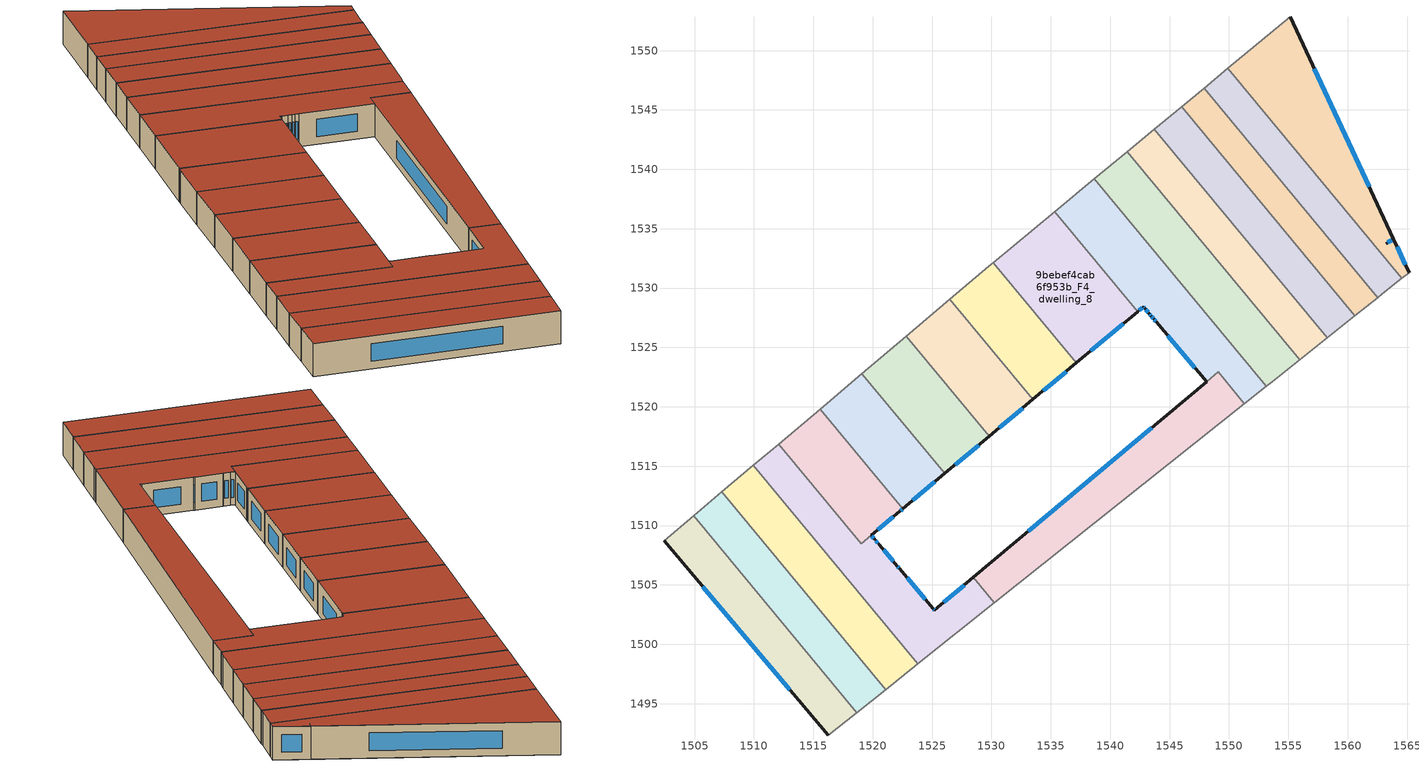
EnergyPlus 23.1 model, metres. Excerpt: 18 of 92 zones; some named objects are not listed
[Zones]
9bebef4cab6f953b_F4_dwelling_0
 floor to 9bebef4cab6f953b_F3_dwelling_0 (EU_floor_Construction): 1555.15,1552.85 1565.17,1531.3 1564.56,1530.82 1549.9,1548.51 z12
 wall outside (EU_wall_Construction): 1563.23,1533.75 1563.84,1534.14 1555.15,1552.85 / 1563.23,1533.75 1563.85,1534.14 / 1565.17,1531.3 1563.85,1534.14 z12:15
 wall adiabatic (EU_wall_Construction): 1564.56,1530.82 1565.17,1531.3 / 1555.15,1552.85 1549.9,1548.51 z12:15
 wall to 9bebef4cab6f953b_F4_dwelling_1 (EU_wall_Construction): 1549.9,1548.51 1564.56,1530.82 z12:15
 window (EU_Window_Construction): 1561.8,1538.53 1557.19,1548.46 / 1563.37,1533.84 1563.7,1534.05 / 1563.38,1533.84 1563.7,1534.04 / 1564.86,1531.97 1564.16,1533.47 z12.7:14.3
 roof outside (EU_roof_Construction): 1565.17,1531.3 1555.15,1552.85 1549.9,1548.51 1564.56,1530.82 z15
9bebef4cab6f953b_F4_dwelling_1
 floor to 9bebef4cab6f953b_F3_dwelling_1 (EU_floor_Construction): 1549.9,1548.51 1564.56,1530.82 1562.92,1529.51 1562.53,1529.2 1547.9,1546.85 z12
 wall adiabatic (EU_wall_Construction): 1562.53,1529.2 1562.92,1529.51 1564.56,1530.82 / 1549.9,1548.51 1547.9,1546.85 z12:15
 wall to 9bebef4cab6f953b_F4_dwelling_2 (EU_wall_Construction): 1547.9,1546.85 1562.53,1529.2 z12:15
 roof outside (EU_roof_Construction): 1564.56,1530.82 1549.9,1548.51 1547.9,1546.85 1562.53,1529.2 1562.92,1529.51 z15
9bebef4cab6f953b_F4_dwelling_10
 floor to 9bebef4cab6f953b_F3_dwelling_10 (EU_floor_Construction): 1526.5,1529.07 1533.49,1520.62 1529.8,1517.52 1522.82,1525.95 z12
 wall outside (EU_wall_Construction): 1529.8,1517.52 1533.49,1520.62 z12:15
 wall to 9bebef4cab6f953b_F4_dwelling_11 (EU_wall_Construction): 1522.82,1525.95 1529.8,1517.52 z12:15
 wall adiabatic (EU_wall_Construction): 1526.5,1529.07 1522.82,1525.95 z12:15
 wall to 9bebef4cab6f953b_F4_dwelling_9 (EU_wall_Construction): 1533.49,1520.62 1526.5,1529.07 z12:15
 window (EU_Window_Construction): 1530.67,1518.25 1532.63,1519.89 z12.7:14.3
 roof outside (EU_roof_Construction): 1533.49,1520.62 1526.5,1529.07 1522.82,1525.95 1529.8,1517.52 z15
9bebef4cab6f953b_F4_dwelling_11
 floor to 9bebef4cab6f953b_F3_dwelling_11 (EU_floor_Construction): 1522.82,1525.95 1529.8,1517.52 1526.07,1514.39 1519.09,1522.8 z12
 wall outside (EU_wall_Construction): 1526.07,1514.39 1529.8,1517.52 z12:15
 wall to 9bebef4cab6f953b_F4_dwelling_12 (EU_wall_Construction): 1519.09,1522.8 1526.07,1514.39 z12:15
 wall adiabatic (EU_wall_Construction): 1522.82,1525.95 1519.09,1522.8 z12:15
 window (EU_Window_Construction): 1526.94,1515.12 1528.92,1516.78 z12.7:14.3
 roof outside (EU_roof_Construction): 1529.8,1517.52 1522.82,1525.95 1519.09,1522.8 1526.07,1514.39 z15
9bebef4cab6f953b_F4_dwelling_12
 floor to 9bebef4cab6f953b_F3_dwelling_12 (EU_floor_Construction): 1519.09,1522.8 1526.07,1514.39 1522.52,1511.41 1515.56,1519.82 z12
 wall outside (EU_wall_Construction): 1522.52,1511.41 1526.07,1514.39 z12:15
 wall to 9bebef4cab6f953b_F4_dwelling_13 (EU_wall_Construction): 1515.56,1519.82 1522.52,1511.41 z12:15
 wall adiabatic (EU_wall_Construction): 1519.09,1522.8 1515.56,1519.82 z12:15
 window (EU_Window_Construction): 1523.36,1512.11 1525.24,1513.69 z12.7:14.3
 roof outside (EU_roof_Construction): 1526.07,1514.39 1519.09,1522.8 1515.56,1519.82 1522.52,1511.41 z15
9bebef4cab6f953b_F4_dwelling_13
 floor to 9bebef4cab6f953b_F3_dwelling_13 (EU_floor_Construction): 1515.56,1519.82 1522.52,1511.41 1522.29,1511.22 1519.02,1508.47 1512.07,1516.86 z12
 wall outside (EU_wall_Construction): 1519.88,1509.19 1522.29,1511.22 1522.52,1511.41 z12:15
 wall adiabatic (EU_wall_Construction): 1515.56,1519.82 1512.07,1516.86 z12:15
 wall to 9bebef4cab6f953b_F4_dwelling_14 (EU_wall_Construction): 1512.07,1516.86 1519.02,1508.47 1519.87,1509.18 z12:15
 window (EU_Window_Construction): 1522.35,1511.26 1522.47,1511.37 / 1520.44,1509.66 1521.73,1510.74 z12.7:14.3
 roof outside (EU_roof_Construction): 1522.29,1511.22 1522.52,1511.41 1515.56,1519.82 1512.07,1516.86 1519.02,1508.47 z15
9bebef4cab6f953b_F4_dwelling_14
 floor to 9bebef4cab6f953b_F3_dwelling_14 (EU_floor_Construction): 1528.48,1505.63 1530.26,1503.49 1523.81,1498.36 1509.96,1515.08 1512.07,1516.86 1519.02,1508.47 1519.87,1509.18 1520.16,1508.84 1520.53,1508.41 1520.55,1508.38 1522.1,1506.55 1522.22,1506.4 1525.1,1503 1525.2,1502.88 z12
 wall outside (EU_wall_Construction): 1528.48,1505.63 1525.2,1502.88 1525.1,1503 1522.22,1506.4 1522.1,1506.55 1520.55,1508.38 1520.53,1508.41 1520.16,1508.84 1519.87,1509.18 z12:15
 wall to 9bebef4cab6f953b_F4_dwelling_7 (EU_wall_Construction): 1530.26,1503.49 1528.48,1505.63 z12:15
 wall adiabatic (EU_wall_Construction): 1523.81,1498.36 1530.26,1503.49 / 1512.07,1516.86 1509.96,1515.08 z12:15
 wall to 9bebef4cab6f953b_F4_dwelling_15 (EU_wall_Construction): 1509.96,1515.08 1523.81,1498.36 z12:15
 window (EU_Window_Construction): 1520.09,1508.92 1519.94,1509.1 / 1520.44,1508.51 1520.25,1508.74 / 1521.73,1506.98 1520.91,1507.95 / 1522.2,1506.44 1522.13,1506.52 / 1524.43,1503.79 1522.9,1505.6 / 1525.18,1502.91 1525.13,1502.97 / 1527.71,1504.99 1525.97,1503.53 z12.7:14.3
 roof outside (EU_roof_Construction): 1530.26,1503.49 1528.48,1505.63 1525.2,1502.88 1525.1,1503 1522.22,1506.4 1522.1,1506.55 1520.55,1508.38 1520.53,1508.41 1520.16,1508.84 1519.87,1509.18 1519.02,1508.47 1512.07,1516.86 1509.96,1515.08 1523.81,1498.36 z15
9bebef4cab6f953b_F4_dwelling_15
 floor to 9bebef4cab6f953b_F3_dwelling_15 (EU_floor_Construction): 1509.96,1515.08 1523.81,1498.36 1523.54,1498.14 1521.09,1496.19 1507.3,1512.84 z12
 wall adiabatic (EU_wall_Construction): 1521.09,1496.19 1523.54,1498.14 1523.81,1498.36 / 1509.96,1515.08 1507.3,1512.84 z12:15
 wall to 9bebef4cab6f953b_F4_dwelling_16 (EU_wall_Construction): 1507.3,1512.84 1521.09,1496.19 z12:15
 roof outside (EU_roof_Construction): 1523.54,1498.14 1523.81,1498.36 1509.96,1515.08 1507.3,1512.84 1521.09,1496.19 z15
9bebef4cab6f953b_F4_dwelling_16
 floor to 9bebef4cab6f953b_F3_dwelling_16 (EU_floor_Construction): 1507.3,1512.84 1521.09,1496.19 1518.64,1494.24 1504.91,1510.81 z12
 wall adiabatic (EU_wall_Construction): 1518.64,1494.24 1521.09,1496.19 / 1507.3,1512.84 1504.91,1510.81 z12:15
 wall to 9bebef4cab6f953b_F4_dwelling_17 (EU_wall_Construction): 1504.91,1510.81 1518.64,1494.24 z12:15
 roof outside (EU_roof_Construction): 1521.09,1496.19 1507.3,1512.84 1504.91,1510.81 1518.64,1494.24 z15
9bebef4cab6f953b_F4_dwelling_17
 floor to 9bebef4cab6f953b_F3_dwelling_17 (EU_floor_Construction): 1504.91,1510.81 1518.64,1494.24 1516.26,1492.34 1502.42,1508.71 z12
 wall outside (EU_wall_Construction): 1502.42,1508.71 1516.26,1492.34 z12:15
 wall adiabatic (EU_wall_Construction): 1516.26,1492.34 1518.64,1494.24 / 1504.91,1510.81 1502.42,1508.71 z12:15
 window (EU_Window_Construction): 1505.67,1504.86 1513.01,1496.18 z12.7:14.3
 roof outside (EU_roof_Construction): 1518.64,1494.24 1504.91,1510.81 1502.42,1508.71 1516.26,1492.34 z15
9bebef4cab6f953b_F4_dwelling_2
 floor to 9bebef4cab6f953b_F3_dwelling_2 (EU_floor_Construction): 1547.9,1546.85 1562.53,1529.2 1560.61,1527.67 1546.01,1545.29 z12
 wall adiabatic (EU_wall_Construction): 1547.9,1546.85 1546.01,1545.29 / 1560.61,1527.67 1562.53,1529.2 z12:15
 wall to 9bebef4cab6f953b_F4_dwelling_3 (EU_wall_Construction): 1546.01,1545.29 1560.61,1527.67 z12:15
 roof outside (EU_roof_Construction): 1562.53,1529.2 1547.9,1546.85 1546.01,1545.29 1560.61,1527.67 z15
9bebef4cab6f953b_F4_dwelling_3
 floor to 9bebef4cab6f953b_F3_dwelling_3 (EU_floor_Construction): 1546.01,1545.29 1560.61,1527.67 1558.29,1525.82 1543.73,1543.4 z12
 wall to 9bebef4cab6f953b_F4_dwelling_4 (EU_wall_Construction): 1543.73,1543.4 1558.29,1525.82 z12:15
 wall adiabatic (EU_wall_Construction): 1546.01,1545.29 1543.73,1543.4 / 1558.29,1525.82 1560.61,1527.67 z12:15
 roof outside (EU_roof_Construction): 1560.61,1527.67 1546.01,1545.29 1543.73,1543.4 1558.29,1525.82 z15
9bebef4cab6f953b_F4_dwelling_4
 floor to 9bebef4cab6f953b_F3_dwelling_4 (EU_floor_Construction): 1543.73,1543.4 1558.29,1525.82 1555.97,1523.97 1541.45,1541.5 z12
 wall to 9bebef4cab6f953b_F4_dwelling_5 (EU_wall_Construction): 1541.45,1541.5 1555.97,1523.97 z12:15
 wall adiabatic (EU_wall_Construction): 1543.73,1543.4 1541.45,1541.5 / 1555.97,1523.97 1558.29,1525.82 z12:15
 roof outside (EU_roof_Construction): 1558.29,1525.82 1543.73,1543.4 1541.45,1541.5 1555.97,1523.97 z15
9bebef4cab6f953b_F4_dwelling_5
 floor to 9bebef4cab6f953b_F3_dwelling_5 (EU_floor_Construction): 1541.45,1541.5 1555.97,1523.97 1553.64,1522.12 1553.13,1521.71 1538.65,1539.19 z12
 wall adiabatic (EU_wall_Construction): 1553.13,1521.71 1553.64,1522.12 1555.97,1523.97 / 1541.45,1541.5 1538.65,1539.19 z12:15
 wall to 9bebef4cab6f953b_F4_dwelling_6 (EU_wall_Construction): 1538.65,1539.19 1553.13,1521.71 z12:15
 roof outside (EU_roof_Construction): 1555.97,1523.97 1541.45,1541.5 1538.65,1539.19 1553.13,1521.71 1553.64,1522.12 z15
9bebef4cab6f953b_F4_dwelling_6
 floor to 9bebef4cab6f953b_F3_dwelling_6 (EU_floor_Construction): 1538.65,1539.19 1553.13,1521.71 1551.31,1520.26 1549.09,1522.94 1548.12,1522.13 1543.86,1527.17 1543.67,1527.4 1543.48,1527.63 1543.28,1527.86 1542.92,1528.29 1542.9,1528.32 1542.8,1528.43 1542.32,1528.03 1535.34,1536.45 z12
 wall outside (EU_wall_Construction): 1542.32,1528.03 1542.8,1528.43 1542.9,1528.32 1542.92,1528.29 1543.28,1527.86 1543.48,1527.63 1543.67,1527.4 1543.86,1527.17 1548.12,1522.13 z12:15
 wall adiabatic (EU_wall_Construction): 1551.31,1520.26 1553.13,1521.71 / 1538.65,1539.19 1535.34,1536.45 z12:15
 wall to 9bebef4cab6f953b_F4_dwelling_8 (EU_wall_Construction): 1535.34,1536.45 1542.32,1528.03 z12:15
 wall to 9bebef4cab6f953b_F4_dwelling_7 (EU_wall_Construction): 1549.09,1522.93 1551.31,1520.26 / 1548.12,1522.13 1549.09,1522.94 z12:15
 window (EU_Window_Construction): 1544.86,1525.99 1547.12,1523.31 / 1543.71,1527.35 1543.82,1527.22 / 1543.52,1527.58 1543.62,1527.45 / 1543.33,1527.8 1543.43,1527.68 / 1543.01,1528.19 1543.2,1527.96 / 1542.82,1528.4 1542.87,1528.34 / 1542.43,1528.12 1542.69,1528.34 z12.7:14.3
 roof outside (EU_roof_Construction): 1553.13,1521.71 1538.65,1539.19 1535.34,1536.45 1542.32,1528.03 1542.8,1528.43 1542.9,1528.32 1542.92,1528.29 1543.28,1527.86 1543.48,1527.63 1543.67,1527.4 1543.86,1527.17 1548.12,1522.13 1549.09,1522.94 1551.31,1520.26 z15
9bebef4cab6f953b_F4_dwelling_7
 floor to 9bebef4cab6f953b_F3_dwelling_7 (EU_floor_Construction): 1549.09,1522.93 1551.31,1520.26 1530.26,1503.49 1528.48,1505.63 1548.12,1522.13 z12
 wall outside (EU_wall_Construction): 1548.12,1522.12 1528.48,1505.63 z12:15
 wall adiabatic (EU_wall_Construction): 1530.26,1503.49 1551.31,1520.26 z12:15
 window (EU_Window_Construction): 1543.5,1518.25 1533.09,1509.51 z12.7:14.3
 roof outside (EU_roof_Construction): 1551.31,1520.26 1549.09,1522.93 1548.12,1522.13 1528.48,1505.63 1530.26,1503.49 z15
9bebef4cab6f953b_F4_dwelling_8
 floor to 9bebef4cab6f953b_F3_dwelling_8 (EU_floor_Construction): 1535.34,1536.45 1542.32,1528.03 1537.15,1523.69 1530.15,1532.15 z12
 wall outside (EU_wall_Construction): 1537.15,1523.69 1542.32,1528.03 z12:15
 wall adiabatic (EU_wall_Construction): 1535.34,1536.45 1530.15,1532.15 z12:15
 wall to 9bebef4cab6f953b_F4_dwelling_9 (EU_wall_Construction): 1530.15,1532.15 1537.15,1523.69 z12:15
 window (EU_Window_Construction): 1538.37,1524.71 1541.1,1527.01 z12.7:14.3
 roof outside (EU_roof_Construction): 1542.32,1528.03 1535.34,1536.45 1530.15,1532.15 1537.15,1523.69 z15
9bebef4cab6f953b_F4_dwelling_9
 floor to 9bebef4cab6f953b_F3_dwelling_9 (EU_floor_Construction): 1530.15,1532.15 1537.15,1523.69 1533.49,1520.62 1526.5,1529.07 1529.76,1531.82 z12
 wall outside (EU_wall_Construction): 1533.49,1520.62 1537.15,1523.69 z12:15
 wall adiabatic (EU_wall_Construction): 1530.15,1532.15 1529.76,1531.82 1526.5,1529.07 z12:15
 window (EU_Window_Construction): 1534.35,1521.34 1536.29,1522.97 z12.7:14.3
 roof outside (EU_roof_Construction): 1537.15,1523.69 1530.15,1532.15 1529.76,1531.82 1526.5,1529.07 1533.49,1520.62 z15
[Building]
EU S2 Campaign: North Axis=0; Terrain=City; Solar Distribution=FullExterior
[Site:Location]
Budapest.Ferenc.Liszt.Intl.AP: Latitude=47.437; Longitude=19.256; Time Zone=1; Elevation=185
[SizingPeriod:WeatherFileDays]
AnnualSizingPeriod: Begin Month=1; Begin Day of Month=1; End Month=12; End Day of Month=31; Day of Week for Start Day=Monday; Use Weather File Daylight Saving Period=No; Use Weather File Rain and Snow Indicators=No
[MATERIAL]
EU_InternalMass_Material: Roughness=MediumRough; Thickness=0.1; Conductivity=1; Density=1800; Specific Heat=900; Thermal Absorptance=0.9; Solar Absorptance=0.7; Visible Absorptance=0.7
[MATERIAL:NOMASS] Roughness=MediumRough; Thermal Absorptance=0.9; Solar Absorptance=0.7; Visible Absorptance=0.7
Name | Thermal Resistance
EU_wall_NoMass | 0.832559
EU_roof_NoMass | 1.39638
EU_floor_NoMass | 0.872794
[WINDOWMATERIAL:SIMPLEGLAZINGSYSTEM]
EU_Window_SimpleGlazing: UFactor=2.79869; Solar Heat Gain Coefficient=0.75; Visible Transmittance=0.75
[CONSTRUCTION]
EU_wall_Construction: EU_wall_NoMass
EU_roof_Construction: EU_roof_NoMass
EU_floor_Construction: EU_floor_NoMass
EU_Window_Construction: EU_Window_SimpleGlazing
EU_InternalMass_Construction: EU_InternalMass_Material
[ZONE] Type=1; Multiplier=1; Ceiling Height=autocalculate; Floor Area=autocalculate; Part of Total Floor Area=Yes
Name | Volume
9bebef4cab6f953b_F4_dwelling_0 | 261.652
9bebef4cab6f953b_F4_dwelling_1 | 178.769
9bebef4cab6f953b_F4_dwelling_10 | 158.559
9bebef4cab6f953b_F4_dwelling_11 | 159.961
9bebef4cab6f953b_F4_dwelling_12 | 151.566
9bebef4cab6f953b_F4_dwelling_13 | 149.665
9bebef4cab6f953b_F4_dwelling_14 | 253.362
9bebef4cab6f953b_F4_dwelling_15 | 225.795
9bebef4cab6f953b_F4_dwelling_16; 9bebef4cab6f953b_F4_dwelling_4 | 203.023
9bebef4cab6f953b_F4_dwelling_17 | 202.997
9bebef4cab6f953b_F4_dwelling_2 | 168.619
9bebef4cab6f953b_F4_dwelling_3 | 203.042
9bebef4cab6f953b_F4_dwelling_5 | 247.281
9bebef4cab6f953b_F4_dwelling_6 | 255.344
9bebef4cab6f953b_F4_dwelling_7 | 252.885
9bebef4cab6f953b_F4_dwelling_8 | 221.494
9bebef4cab6f953b_F4_dwelling_9 | 157.266
[INTERNALMASS] Construction=EU_InternalMass_Construction
Name | Zone or ZoneList | Surface Area
9bebef4cab6f953b_F4_dwelling_0_EU_InternalMass | 9bebef4cab6f953b_F4_dwelling_0 | 87.2017
9bebef4cab6f953b_F4_dwelling_1_EU_InternalMass | 9bebef4cab6f953b_F4_dwelling_1 | 59.5913
9bebef4cab6f953b_F4_dwelling_2_EU_InternalMass | 9bebef4cab6f953b_F4_dwelling_2 | 56.2091
9bebef4cab6f953b_F4_dwelling_3_EU_InternalMass | 9bebef4cab6f953b_F4_dwelling_3 | 67.6806
9bebef4cab6f953b_F4_dwelling_4_EU_InternalMass | 9bebef4cab6f953b_F4_dwelling_4 | 67.6744
9bebef4cab6f953b_F4_dwelling_5_EU_InternalMass | 9bebef4cab6f953b_F4_dwelling_5 | 82.4303
9bebef4cab6f953b_F4_dwelling_6_EU_InternalMass | 9bebef4cab6f953b_F4_dwelling_6 | 85.113
9bebef4cab6f953b_F4_dwelling_7_EU_InternalMass | 9bebef4cab6f953b_F4_dwelling_7 | 84.304
9bebef4cab6f953b_F4_dwelling_8_EU_InternalMass | 9bebef4cab6f953b_F4_dwelling_8 | 73.831
9bebef4cab6f953b_F4_dwelling_9_EU_InternalMass | 9bebef4cab6f953b_F4_dwelling_9 | 52.422
9bebef4cab6f953b_F4_dwelling_10_EU_InternalMass | 9bebef4cab6f953b_F4_dwelling_10 | 52.8533
9bebef4cab6f953b_F4_dwelling_11_EU_InternalMass | 9bebef4cab6f953b_F4_dwelling_11 | 53.3204
9bebef4cab6f953b_F4_dwelling_12_EU_InternalMass | 9bebef4cab6f953b_F4_dwelling_12 | 50.5267
9bebef4cab6f953b_F4_dwelling_13_EU_InternalMass | 9bebef4cab6f953b_F4_dwelling_13 | 49.8954
9bebef4cab6f953b_F4_dwelling_14_EU_InternalMass | 9bebef4cab6f953b_F4_dwelling_14 | 84.4582
9bebef4cab6f953b_F4_dwelling_15_EU_InternalMass | 9bebef4cab6f953b_F4_dwelling_15 | 75.2662
9bebef4cab6f953b_F4_dwelling_16_EU_InternalMass | 9bebef4cab6f953b_F4_dwelling_16 | 67.6742
9bebef4cab6f953b_F4_dwelling_17_EU_InternalMass | 9bebef4cab6f953b_F4_dwelling_17 | 67.6713
[OTHEREQUIPMENT] Fuel Type=Electricity; Design Level Calculation Method=Watts/Area; Power per Zone Floor Area=1; Fraction Latent=0; Fraction Radiant=0; Fraction Lost=0; Carbon Dioxide Generation Rate=0; EndUse Subcategory=EU_Step8_InternalGains
Name | Zone or ZoneList or Space or SpaceList | Schedule
EU_Step8_InternalGain_9bebef4cab6f953b_F4_dwelling_0_f000 | 9bebef4cab6f953b_F4_dwelling_0 | EU_Step8_GainSchedule_9bebef4cab6f953b_F4_dwelling_0_f000
EU_Step8_InternalGain_9bebef4cab6f953b_F4_dwelling_1_f000 | 9bebef4cab6f953b_F4_dwelling_1 | EU_Step8_GainSchedule_9bebef4cab6f953b_F4_dwelling_1_f000
EU_Step8_InternalGain_9bebef4cab6f953b_F4_dwelling_2_f000 | 9bebef4cab6f953b_F4_dwelling_2 | EU_Step8_GainSchedule_9bebef4cab6f953b_F4_dwelling_2_f000
EU_Step8_InternalGain_9bebef4cab6f953b_F4_dwelling_3_f000 | 9bebef4cab6f953b_F4_dwelling_3 | EU_Step8_GainSchedule_9bebef4cab6f953b_F4_dwelling_3_f000
EU_Step8_InternalGain_9bebef4cab6f953b_F4_dwelling_4_f000 | 9bebef4cab6f953b_F4_dwelling_4 | EU_Step8_GainSchedule_9bebef4cab6f953b_F4_dwelling_4_f000
EU_Step8_InternalGain_9bebef4cab6f953b_F4_dwelling_5_f000 | 9bebef4cab6f953b_F4_dwelling_5 | EU_Step8_GainSchedule_9bebef4cab6f953b_F4_dwelling_5_f000
EU_Step8_InternalGain_9bebef4cab6f953b_F4_dwelling_6_f000 | 9bebef4cab6f953b_F4_dwelling_6 | EU_Step8_GainSchedule_9bebef4cab6f953b_F4_dwelling_6_f000
EU_Step8_InternalGain_9bebef4cab6f953b_F4_dwelling_7_f000 | 9bebef4cab6f953b_F4_dwelling_7 | EU_Step8_GainSchedule_9bebef4cab6f953b_F4_dwelling_7_f000
EU_Step8_InternalGain_9bebef4cab6f953b_F4_dwelling_8_f000 | 9bebef4cab6f953b_F4_dwelling_8 | EU_Step8_GainSchedule_9bebef4cab6f953b_F4_dwelling_8_f000
EU_Step8_InternalGain_9bebef4cab6f953b_F4_dwelling_9_f000 | 9bebef4cab6f953b_F4_dwelling_9 | EU_Step8_GainSchedule_9bebef4cab6f953b_F4_dwelling_9_f000
EU_Step8_InternalGain_9bebef4cab6f953b_F4_dwelling_10_f000 | 9bebef4cab6f953b_F4_dwelling_10 | EU_Step8_GainSchedule_9bebef4cab6f953b_F4_dwelling_10_f000
EU_Step8_InternalGain_9bebef4cab6f953b_F4_dwelling_11_f000 | 9bebef4cab6f953b_F4_dwelling_11 | EU_Step8_GainSchedule_9bebef4cab6f953b_F4_dwelling_11_f000
EU_Step8_InternalGain_9bebef4cab6f953b_F4_dwelling_12_f000 | 9bebef4cab6f953b_F4_dwelling_12 | EU_Step8_GainSchedule_9bebef4cab6f953b_F4_dwelling_12_f000
EU_Step8_InternalGain_9bebef4cab6f953b_F4_dwelling_13_f000 | 9bebef4cab6f953b_F4_dwelling_13 | EU_Step8_GainSchedule_9bebef4cab6f953b_F4_dwelling_13_f000
EU_Step8_InternalGain_9bebef4cab6f953b_F4_dwelling_14_f000 | 9bebef4cab6f953b_F4_dwelling_14 | EU_Step8_GainSchedule_9bebef4cab6f953b_F4_dwelling_14_f000
EU_Step8_InternalGain_9bebef4cab6f953b_F4_dwelling_15_f000 | 9bebef4cab6f953b_F4_dwelling_15 | EU_Step8_GainSchedule_9bebef4cab6f953b_F4_dwelling_15_f000
EU_Step8_InternalGain_9bebef4cab6f953b_F4_dwelling_16_f000 | 9bebef4cab6f953b_F4_dwelling_16 | EU_Step8_GainSchedule_9bebef4cab6f953b_F4_dwelling_16_f000
EU_Step8_InternalGain_9bebef4cab6f953b_F4_dwelling_17_f000 | 9bebef4cab6f953b_F4_dwelling_17 | EU_Step8_GainSchedule_9bebef4cab6f953b_F4_dwelling_17_f000
[ZONEVENTILATION:DESIGNFLOWRATE] Schedule=EU_AlwaysOn; Design Flow Rate Calculation Method=AirChanges/Hour; Air Changes per Hour=0.475469; Ventilation Type=Natural; Fan Pressure Rise=0; Fan Total Efficiency=1; Constant Term Coefficient=1; Temperature Term Coefficient=0; Velocity Term Coefficient=0; Velocity Squared Term Coefficient=0; Minimum Indoor Temperature=-100; Maximum Indoor Temperature=100; Delta Temperature=-100; Minimum Outdoor Temperature=-100; Maximum Outdoor Temperature=100; Maximum Wind Speed=40
Name | Zone or ZoneList or Space or SpaceList
EU_ConstantAir_9bebef4cab6f953b_F4_dwelling_0 | 9bebef4cab6f953b_F4_dwelling_0
EU_ConstantAir_9bebef4cab6f953b_F4_dwelling_1 | 9bebef4cab6f953b_F4_dwelling_1
EU_ConstantAir_9bebef4cab6f953b_F4_dwelling_2 | 9bebef4cab6f953b_F4_dwelling_2
EU_ConstantAir_9bebef4cab6f953b_F4_dwelling_3 | 9bebef4cab6f953b_F4_dwelling_3
EU_ConstantAir_9bebef4cab6f953b_F4_dwelling_4 | 9bebef4cab6f953b_F4_dwelling_4
EU_ConstantAir_9bebef4cab6f953b_F4_dwelling_5 | 9bebef4cab6f953b_F4_dwelling_5
EU_ConstantAir_9bebef4cab6f953b_F4_dwelling_6 | 9bebef4cab6f953b_F4_dwelling_6
EU_ConstantAir_9bebef4cab6f953b_F4_dwelling_7 | 9bebef4cab6f953b_F4_dwelling_7
EU_ConstantAir_9bebef4cab6f953b_F4_dwelling_8 | 9bebef4cab6f953b_F4_dwelling_8
EU_ConstantAir_9bebef4cab6f953b_F4_dwelling_9 | 9bebef4cab6f953b_F4_dwelling_9
EU_ConstantAir_9bebef4cab6f953b_F4_dwelling_10 | 9bebef4cab6f953b_F4_dwelling_10
EU_ConstantAir_9bebef4cab6f953b_F4_dwelling_11 | 9bebef4cab6f953b_F4_dwelling_11
EU_ConstantAir_9bebef4cab6f953b_F4_dwelling_12 | 9bebef4cab6f953b_F4_dwelling_12
EU_ConstantAir_9bebef4cab6f953b_F4_dwelling_13 | 9bebef4cab6f953b_F4_dwelling_13
EU_ConstantAir_9bebef4cab6f953b_F4_dwelling_14 | 9bebef4cab6f953b_F4_dwelling_14
EU_ConstantAir_9bebef4cab6f953b_F4_dwelling_15 | 9bebef4cab6f953b_F4_dwelling_15
EU_ConstantAir_9bebef4cab6f953b_F4_dwelling_16 | 9bebef4cab6f953b_F4_dwelling_16
EU_ConstantAir_9bebef4cab6f953b_F4_dwelling_17 | 9bebef4cab6f953b_F4_dwelling_17
[HVACTEMPLATE:ZONE:IDEALLOADSAIRSYSTEM] System Availability Schedule=EU_AlwaysOn; Maximum Heating Supply Air Temperature=50; Minimum Cooling Supply Air Temperature=13; Maximum Heating Supply Air Humidity Ratio=0.0156; Minimum Cooling Supply Air Humidity Ratio=0.0077; Heating Limit=NoLimit; Cooling Limit=NoLimit; Heating Availability Schedule=EU_AlwaysOn; Cooling Availability Schedule=EU_CoolingOff; Dehumidification Control Type=ConstantSensibleHeatRatio; Cooling Sensible Heat Ratio=0.7; Dehumidification Setpoint=60; Humidification Control Type=None; Humidification Setpoint=30; Outdoor Air Method=None; Outdoor Air Flow Rate per Person=0.00944; Outdoor Air Flow Rate per Zone Floor Area=0; Outdoor Air Flow Rate per Zone=0; Demand Controlled Ventilation Type=None; Outdoor Air Economizer Type=NoEconomizer; Heat Recovery Type=None; Sensible Heat Recovery Effectiveness=0.7; Latent Heat Recovery Effectiveness=0.65
Name | Template Thermostat
9bebef4cab6f953b_F4_dwelling_0 | EU_HeatOnly_9bebef4cab6f953b_F4_dwelling_0
9bebef4cab6f953b_F4_dwelling_1 | EU_HeatOnly_9bebef4cab6f953b_F4_dwelling_1
9bebef4cab6f953b_F4_dwelling_2 | EU_HeatOnly_9bebef4cab6f953b_F4_dwelling_2
9bebef4cab6f953b_F4_dwelling_3 | EU_HeatOnly_9bebef4cab6f953b_F4_dwelling_3
9bebef4cab6f953b_F4_dwelling_4 | EU_HeatOnly_9bebef4cab6f953b_F4_dwelling_4
9bebef4cab6f953b_F4_dwelling_5 | EU_HeatOnly_9bebef4cab6f953b_F4_dwelling_5
9bebef4cab6f953b_F4_dwelling_6 | EU_HeatOnly_9bebef4cab6f953b_F4_dwelling_6
9bebef4cab6f953b_F4_dwelling_7 | EU_HeatOnly_9bebef4cab6f953b_F4_dwelling_7
9bebef4cab6f953b_F4_dwelling_8 | EU_HeatOnly_9bebef4cab6f953b_F4_dwelling_8
9bebef4cab6f953b_F4_dwelling_9 | EU_HeatOnly_9bebef4cab6f953b_F4_dwelling_9
9bebef4cab6f953b_F4_dwelling_10 | EU_HeatOnly_9bebef4cab6f953b_F4_dwelling_10
9bebef4cab6f953b_F4_dwelling_11 | EU_HeatOnly_9bebef4cab6f953b_F4_dwelling_11
9bebef4cab6f953b_F4_dwelling_12 | EU_HeatOnly_9bebef4cab6f953b_F4_dwelling_12
9bebef4cab6f953b_F4_dwelling_13 | EU_HeatOnly_9bebef4cab6f953b_F4_dwelling_13
9bebef4cab6f953b_F4_dwelling_14 | EU_HeatOnly_9bebef4cab6f953b_F4_dwelling_14
9bebef4cab6f953b_F4_dwelling_15 | EU_HeatOnly_9bebef4cab6f953b_F4_dwelling_15
9bebef4cab6f953b_F4_dwelling_16 | EU_HeatOnly_9bebef4cab6f953b_F4_dwelling_16
9bebef4cab6f953b_F4_dwelling_17 | EU_HeatOnly_9bebef4cab6f953b_F4_dwelling_17
[SIZING:ZONE] Zone Cooling Design Supply Air Temperature Input Method=SupplyAirTemperature; Zone Cooling Design Supply Air Temperature=13; Zone Heating Design Supply Air Temperature Input Method=SupplyAirTemperature; Zone Heating Design Supply Air Temperature=50; Zone Cooling Design Supply Air Humidity Ratio=0.008; Zone Heating Design Supply Air Humidity Ratio=0.008; Cooling Design Air Flow Method=DesignDay; Cooling Design Air Flow Rate=0; Cooling Minimum Air Flow per Zone Floor Area=0.000762; Cooling Minimum Air Flow=0; Cooling Minimum Air Flow Fraction=0.2; Heating Design Air Flow Method=DesignDay; Heating Design Air Flow Rate=0; Heating Maximum Air Flow per Zone Floor Area=0.002032; Heating Maximum Air Flow=0.141576; Heating Maximum Air Flow Fraction=0.3; Account for Dedicated Outdoor Air System=No; Dedicated Outdoor Air System Control Strategy=NeutralSupplyAir; Dedicated Outdoor Air Low Setpoint Temperature for Design=autosize; Dedicated Outdoor Air High Setpoint Temperature for Design=autosize; Zone Load Sizing Method=Sensible Load Only No Latent Load; Zone Latent Cooling Design Supply Air Humidity Ratio Input Method=HumidityRatioDifference; Zone Cooling Design Supply Air Humidity Ratio Difference=0.005; Zone Latent Heating Design Supply Air Humidity Ratio Input Method=HumidityRatioDifference; Zone Humidification Design Supply Air Humidity Ratio Difference=0.005
9bebef4cab6f953b_F4_dwelling_0; 9bebef4cab6f953b_F4_dwelling_1; 9bebef4cab6f953b_F4_dwelling_2; 9bebef4cab6f953b_F4_dwelling_3; 9bebef4cab6f953b_F4_dwelling_4; 9bebef4cab6f953b_F4_dwelling_5; 9bebef4cab6f953b_F4_dwelling_6; 9bebef4cab6f953b_F4_dwelling_7; 9bebef4cab6f953b_F4_dwelling_8; 9bebef4cab6f953b_F4_dwelling_9; 9bebef4cab6f953b_F4_dwelling_10; 9bebef4cab6f953b_F4_dwelling_11; 9bebef4cab6f953b_F4_dwelling_12; 9bebef4cab6f953b_F4_dwelling_13; 9bebef4cab6f953b_F4_dwelling_14; 9bebef4cab6f953b_F4_dwelling_15; 9bebef4cab6f953b_F4_dwelling_16; 9bebef4cab6f953b_F4_dwelling_17
[SCHEDULE:CONSTANT]
Name | Hourly Value
EU_AlwaysOn | 1
EU_CoolingOff | 0
[SCHEDULE:FILE] Column Number=1; Rows to Skip at Top=0; Number of Hours of Data=8760; Column Separator=Comma; Interpolate to Timestep=No; Minutes per Item=60; Adjust Schedule for Daylight Savings=Yes
Name | File
EU_Step8_GainSchedule_9bebef4cab6f953b_F4_dwelling_0_f000 | ../../schedules/9bebef4cab6f953b/9bebef4cab6f953b_F4_dwelling_0_f000_gain.csv
EU_Step8_GainSchedule_9bebef4cab6f953b_F4_dwelling_1_f000 | ../../schedules/9bebef4cab6f953b/9bebef4cab6f953b_F4_dwelling_1_f000_gain.csv
EU_Step8_GainSchedule_9bebef4cab6f953b_F4_dwelling_2_f000 | ../../schedules/9bebef4cab6f953b/9bebef4cab6f953b_F4_dwelling_2_f000_gain.csv
EU_Step8_GainSchedule_9bebef4cab6f953b_F4_dwelling_3_f000 | ../../schedules/9bebef4cab6f953b/9bebef4cab6f953b_F4_dwelling_3_f000_gain.csv
EU_Step8_GainSchedule_9bebef4cab6f953b_F4_dwelling_4_f000 | ../../schedules/9bebef4cab6f953b/9bebef4cab6f953b_F4_dwelling_4_f000_gain.csv
EU_Step8_GainSchedule_9bebef4cab6f953b_F4_dwelling_5_f000 | ../../schedules/9bebef4cab6f953b/9bebef4cab6f953b_F4_dwelling_5_f000_gain.csv
EU_Step8_GainSchedule_9bebef4cab6f953b_F4_dwelling_6_f000 | ../../schedules/9bebef4cab6f953b/9bebef4cab6f953b_F4_dwelling_6_f000_gain.csv
EU_Step8_GainSchedule_9bebef4cab6f953b_F4_dwelling_7_f000 | ../../schedules/9bebef4cab6f953b/9bebef4cab6f953b_F4_dwelling_7_f000_gain.csv
EU_Step8_GainSchedule_9bebef4cab6f953b_F4_dwelling_8_f000 | ../../schedules/9bebef4cab6f953b/9bebef4cab6f953b_F4_dwelling_8_f000_gain.csv
EU_Step8_GainSchedule_9bebef4cab6f953b_F4_dwelling_9_f000 | ../../schedules/9bebef4cab6f953b/9bebef4cab6f953b_F4_dwelling_9_f000_gain.csv
EU_Step8_GainSchedule_9bebef4cab6f953b_F4_dwelling_10_f000 | ../../schedules/9bebef4cab6f953b/9bebef4cab6f953b_F4_dwelling_10_f000_gain.csv
EU_Step8_GainSchedule_9bebef4cab6f953b_F4_dwelling_11_f000 | ../../schedules/9bebef4cab6f953b/9bebef4cab6f953b_F4_dwelling_11_f000_gain.csv
EU_Step8_GainSchedule_9bebef4cab6f953b_F4_dwelling_12_f000 | ../../schedules/9bebef4cab6f953b/9bebef4cab6f953b_F4_dwelling_12_f000_gain.csv
EU_Step8_GainSchedule_9bebef4cab6f953b_F4_dwelling_13_f000 | ../../schedules/9bebef4cab6f953b/9bebef4cab6f953b_F4_dwelling_13_f000_gain.csv
EU_Step8_GainSchedule_9bebef4cab6f953b_F4_dwelling_14_f000 | ../../schedules/9bebef4cab6f953b/9bebef4cab6f953b_F4_dwelling_14_f000_gain.csv
EU_Step8_GainSchedule_9bebef4cab6f953b_F4_dwelling_15_f000 | ../../schedules/9bebef4cab6f953b/9bebef4cab6f953b_F4_dwelling_15_f000_gain.csv
EU_Step8_GainSchedule_9bebef4cab6f953b_F4_dwelling_16_f000 | ../../schedules/9bebef4cab6f953b/9bebef4cab6f953b_F4_dwelling_16_f000_gain.csv
EU_Step8_GainSchedule_9bebef4cab6f953b_F4_dwelling_17_f000 | ../../schedules/9bebef4cab6f953b/9bebef4cab6f953b_F4_dwelling_17_f000_gain.csv
